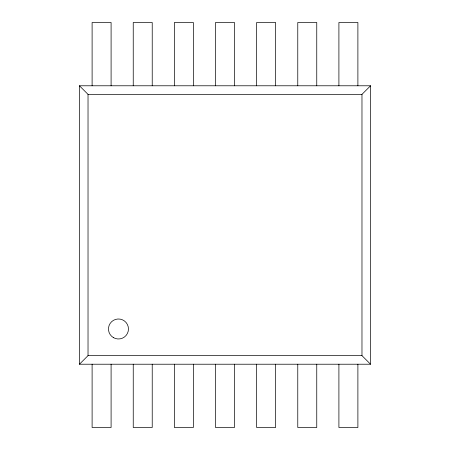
<?xml version="1.0" encoding="UTF-8"?>
<svg xmlns="http://www.w3.org/2000/svg" width="450" height="450" viewBox="0 0 450 450"><rect width="100%" height="100%" fill="white"/><g stroke="black" fill="none" stroke-linecap="round" stroke-linejoin="round"><path stroke-width="0.67" d="M79.453 364.219L88.026 355.646L361.974 355.646L370.547 364.219L370.547 85.781L79.453 85.781L79.453 364.219L370.547 364.219M79.453 85.781L88.026 94.354L361.974 94.354L370.547 85.781M361.974 94.354L361.974 355.646M357.891 85.781L357.891 22.5L338.906 22.5L338.906 85.781M357.891 364.219L357.891 427.5L338.906 427.5L338.906 364.219M316.755 85.781L316.755 22.5L297.771 22.5L297.771 85.781M316.755 364.219L316.755 427.5L297.771 427.5L297.771 364.219M275.625 85.781L275.625 22.5L256.641 22.5L256.641 85.781M275.625 364.219L275.625 427.5L256.641 427.5L256.641 364.219M234.489 85.781L234.489 22.5L215.505 22.5L215.505 85.781M234.489 364.219L234.489 427.5L215.505 427.5L215.505 364.219M193.359 85.781L193.359 22.5L174.375 22.5L174.375 85.781M193.359 364.219L193.359 427.5L174.375 427.5L174.375 364.219M152.224 85.781L152.224 22.5L133.239 22.5L133.245 85.781M152.224 364.219L152.224 427.5L133.245 427.5L133.245 364.219M111.094 85.781L111.094 22.5L92.109 22.5L92.109 85.781M111.094 364.219L111.094 427.5L92.109 427.5L92.109 364.219M88.026 94.354L88.026 355.646M113.468 337.646A9.996 9.996 0 0 0 128.464 328.984A9.996 9.996 0 0 0 113.468 320.327A9.996 9.996 0 0 0 113.468 337.646"/></g></svg>
